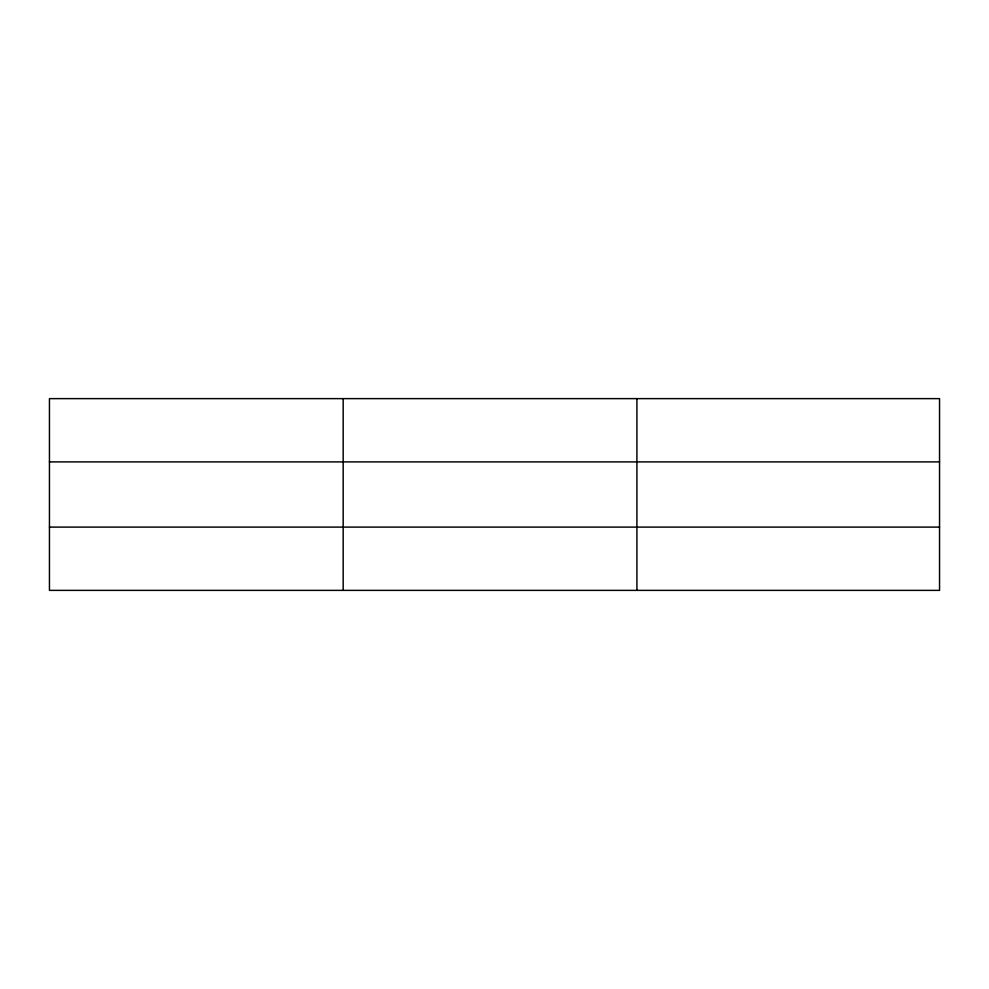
<?xml version="1.0" encoding="UTF-8"?>
<svg xmlns="http://www.w3.org/2000/svg" width="989" height="989" viewBox="0 0 989 989"><rect width="100%" height="100%" fill="white"/><g stroke="black" fill="none" stroke-linecap="round" stroke-linejoin="round"><path stroke-width="1.48" d="M343.183 398.629L343.183 590.371M636.916 398.629L636.916 590.371M939.55 461.9L939.55 398.629L49.45 398.629L49.45 590.371L939.55 590.371L939.55 461.9L49.45 461.9M49.45 527.1L939.55 527.1"/></g></svg>
